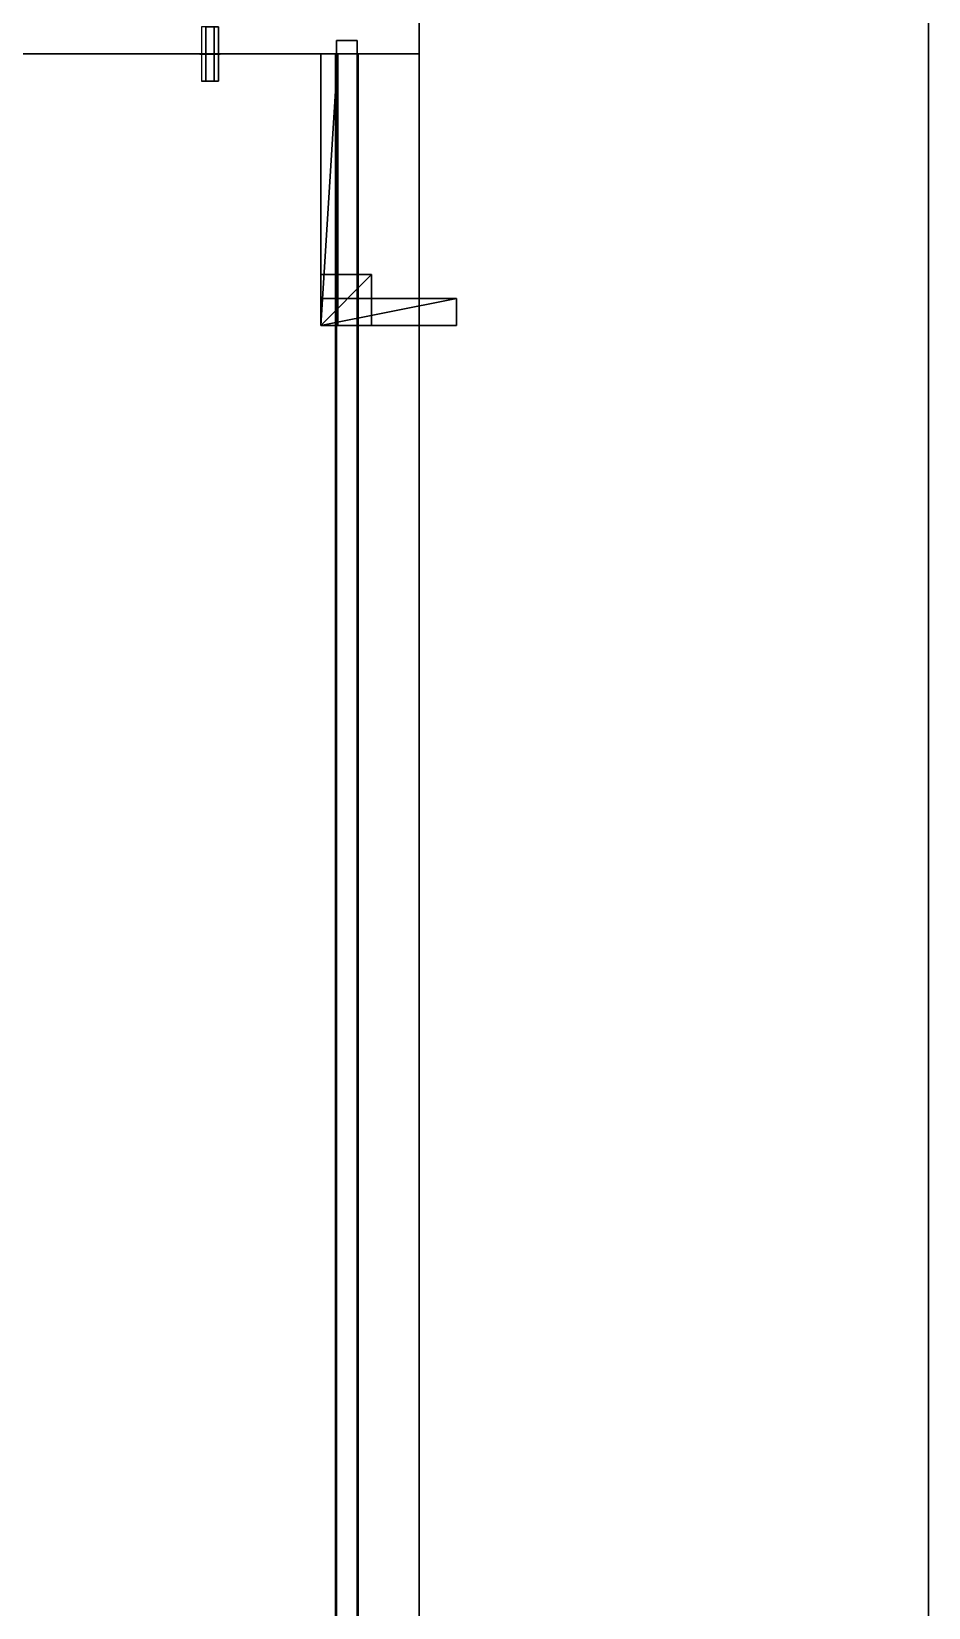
# Model space of a CAD drawing. Extents: x 0 to 4068, y -4475 to 0.
# Drawn here: x 3803.8 to 4068, y -3891.5 to -3427.4 of the extents above; entities that cross this region are included whole.
import ezdxf

# ---------------------------------------------------------------- set-up
doc = ezdxf.new("R2010")
doc.units = 0
for name, color, linetype in [('LAYER0', 7, 'CONTINUOUS'), ('LAYER197', 7, 'CONTINUOUS'), ('LAYER199', 7, 'CONTINUOUS'), ('LAYER211', 2, 'CONTINUOUS'), ('LAYER212', 7, 'CONTINUOUS'), ('LAYER213', 253, 'CONTINUOUS'), ('LAYER214', 253, 'CONTINUOUS'), ('LAYER215', 253, 'CONTINUOUS'), ('LAYER216', 253, 'CONTINUOUS'), ('LAYER217', 253, 'CONTINUOUS'), ('LAYER218', 253, 'CONTINUOUS'), ('LAYER235', 7, 'CONTINUOUS'), ('LAYER237', 7, 'CONTINUOUS'), ('LAYER241', 7, 'CONTINUOUS'), ('LAYER245', 254, 'CONTINUOUS'), ('LAYER361', 7, 'CONTINUOUS'), ('LAYER40', 7, 'CONTINUOUS'), ('LAYER410', 45, 'CONTINUOUS'), ('LAYER411', 45, 'CONTINUOUS'), ('LAYER42', 7, 'CONTINUOUS'), ('LAYER44', 7, 'CONTINUOUS'), ('LAYER46', 7, 'CONTINUOUS'), ('LAYER48', 7, 'CONTINUOUS'), ('LAYER60', 2, 'CONTINUOUS'), ('LAYER61', 7, 'CONTINUOUS'), ('LAYER62', 253, 'CONTINUOUS'), ('LAYER63', 253, 'CONTINUOUS'), ('LAYER64', 253, 'CONTINUOUS'), ('LAYER65', 253, 'CONTINUOUS'), ('LAYER66', 253, 'CONTINUOUS'), ('LAYER67', 253, 'CONTINUOUS'), ('LAYER824', 45, 'CONTINUOUS'), ('LAYER825', 45, 'CONTINUOUS'), ('LAYER84', 7, 'CONTINUOUS'), ('LAYER88', 254, 'CONTINUOUS')]:
    doc.layers.add(name, color=color, linetype=linetype)

msp = doc.modelspace()

# ---------------------------------------------------------------- linework, layer by layer
at = {"layer": 'LAYER0', "invisible_edges": 1}
for points in [[(4068, 0), (0, -4475), (0, 0), (4068, 0)], [(4068, -4475, 5), (0, 0, 5), (0, -4475, 5), (4068, -4475, 5)], [(0, 0, 5), (4068, -4475, 5), (4068, 0, 5), (0, 0, 5)], [(0, -4475), (4068, 0), (4068, -4475), (0, -4475)], [(4068, 0), (4068, -4475, 5), (4068, -4475), (4068, 0)], [(4068, -4475, 5), (4068, 0), (4068, 0, 5), (4068, -4475, 5)]]:
    msp.add_3dface(points, dxfattribs=at)
at = {"layer": 'LAYER197', "invisible_edges": 1}
for points in [[(3518, -3434, 174), (3918, -4325, 174), (3918, -3434, 174), (3518, -3434, 174)], [(3918, -4325, 174), (3518, -3434, 174), (3518, -4325, 174), (3918, -4325, 174)], [(3918, -3434, 156), (3518, -3434, 174), (3918, -3434, 174), (3918, -3434, 156)], [(3518, -3434, 174), (3918, -3434, 156), (3518, -3434, 156), (3518, -3434, 174)], [(3518, -4325, 156), (3918, -3434, 156), (3918, -4325, 156), (3518, -4325, 156)], [(3918, -3434, 156), (3518, -4325, 156), (3518, -3434, 156), (3918, -3434, 156)], [(3918, -3434, 156), (3918, -4325, 174), (3918, -4325, 156), (3918, -3434, 156)], [(3918, -4325, 174), (3918, -3434, 156), (3918, -3434, 174), (3918, -4325, 174)]]:
    msp.add_3dface(points, dxfattribs=at)
at = {"layer": 'LAYER199', "invisible_edges": 1}
for points in [[(3918, -3416, 155), (3518, -3434, 155), (3518, -3416, 155), (3918, -3416, 155)], [(3518, -3434, 155), (3918, -3416, 155), (3918, -3434, 155), (3518, -3434, 155)], [(3918, -3434, 880), (3518, -3416, 880), (3518, -3434, 880), (3918, -3434, 880)], [(3518, -3416, 880), (3918, -3434, 880), (3918, -3416, 880), (3518, -3416, 880)], [(3918, -3416, 155), (3918, -3434, 880), (3918, -3434, 155), (3918, -3416, 155)], [(3918, -3434, 880), (3918, -3416, 155), (3918, -3416, 880), (3918, -3434, 880)], [(3918, -3434, 880), (3518, -3434, 155), (3918, -3434, 155), (3918, -3434, 880)], [(3518, -3434, 155), (3918, -3434, 880), (3518, -3434, 880), (3518, -3434, 155)]]:
    msp.add_3dface(points, dxfattribs=at)
at = {"layer": 'LAYER211'}
for points in [[(3889, -3434, 839), (3894, -3434, 839), (3889, -3434, 816), (3889, -3434, 839)], [(3889, -3434, 816), (3894, -3434, 839), (3894, -3434, 816), (3889, -3434, 816)], [(3889, -3434, 816), (3894, -3434, 816), (3889, -3514, 816), (3889, -3434, 816)], [(3889, -3514, 816), (3894, -3434, 816), (3894, -3514, 816), (3889, -3514, 816)], [(3889, -3434, 816), (3889, -3514, 816), (3889, -3434, 839), (3889, -3434, 816)], [(3889, -3434, 839), (3889, -3514, 816), (3889, -3514, 839), (3889, -3434, 839)], [(3889, -3434, 839), (3889, -3514, 839), (3894, -3434, 839), (3889, -3434, 839)], [(3894, -3434, 839), (3889, -3514, 839), (3894, -3514, 839), (3894, -3434, 839)], [(3894, -3434, 839), (3894, -3514, 839), (3894, -3434, 816), (3894, -3434, 839)], [(3894, -3434, 816), (3894, -3514, 839), (3894, -3514, 816), (3894, -3434, 816)], [(3889, -3514, 816), (3894, -3514, 816), (3889, -3514, 839), (3889, -3514, 816)], [(3889, -3514, 839), (3894, -3514, 816), (3894, -3514, 839), (3889, -3514, 839)]]:
    msp.add_3dface(points, dxfattribs=at)
at = {"layer": 'LAYER212', "invisible_edges": 1}
for points in [[(3889, -3514, 839), (3889, -3434, 816), (3889, -3514, 816), (3889, -3514, 839)], [(3889, -3434, 816), (3889, -3514, 839), (3889, -3434, 839), (3889, -3434, 816)], [(3894, -3514, 816), (3889, -3434, 816), (3894, -3434, 816), (3894, -3514, 816)], [(3889, -3434, 816), (3894, -3514, 816), (3889, -3514, 816), (3889, -3434, 816)], [(3894, -3434, 839), (3889, -3434, 816), (3889, -3434, 839), (3894, -3434, 839)], [(3889, -3434, 816), (3894, -3434, 839), (3894, -3434, 816), (3889, -3434, 816)], [(3889, -3514, 839), (3894, -3434, 839), (3889, -3434, 839), (3889, -3514, 839)], [(3894, -3434, 839), (3889, -3514, 839), (3894, -3514, 839), (3894, -3434, 839)], [(3894, -3434, 839), (3894, -3514, 816), (3894, -3434, 816), (3894, -3434, 839)], [(3894, -3514, 816), (3894, -3434, 839), (3894, -3514, 839), (3894, -3514, 816)], [(3894, -3514, 816), (3889, -3514, 839), (3889, -3514, 816), (3894, -3514, 816)], [(3889, -3514, 839), (3894, -3514, 816), (3894, -3514, 839), (3889, -3514, 839)]]:
    msp.add_3dface(points, dxfattribs=at)
at = {"layer": 'LAYER213'}
for points in [[(3889, -3499, 831), (3904, -3499, 831), (3889, -3499, 816), (3889, -3499, 831)], [(3889, -3499, 816), (3904, -3499, 831), (3904, -3499, 816), (3889, -3499, 816)], [(3889, -3499, 816), (3904, -3499, 816), (3889, -3514, 816), (3889, -3499, 816)], [(3889, -3514, 816), (3904, -3499, 816), (3904, -3514, 816), (3889, -3514, 816)], [(3889, -3499, 816), (3889, -3514, 816), (3889, -3499, 831), (3889, -3499, 816)], [(3889, -3499, 831), (3889, -3514, 816), (3889, -3514, 831), (3889, -3499, 831)], [(3889, -3499, 831), (3889, -3514, 831), (3904, -3499, 831), (3889, -3499, 831)], [(3904, -3499, 831), (3889, -3514, 831), (3904, -3514, 831), (3904, -3499, 831)], [(3904, -3499, 831), (3904, -3514, 831), (3904, -3499, 816), (3904, -3499, 831)], [(3904, -3499, 816), (3904, -3514, 831), (3904, -3514, 816), (3904, -3499, 816)], [(3889, -3514, 816), (3904, -3514, 816), (3889, -3514, 831), (3889, -3514, 816)], [(3889, -3514, 831), (3904, -3514, 816), (3904, -3514, 831), (3889, -3514, 831)]]:
    msp.add_3dface(points, dxfattribs=at)
at = {"layer": 'LAYER214'}
for points in [[(3889, -3499, 831), (3904, -3499, 831), (3889, -3499, 816), (3889, -3499, 831)], [(3889, -3499, 816), (3904, -3499, 831), (3904, -3499, 816), (3889, -3499, 816)], [(3889, -3499, 816), (3904, -3499, 816), (3889, -3514, 816), (3889, -3499, 816)], [(3889, -3514, 816), (3904, -3499, 816), (3904, -3514, 816), (3889, -3514, 816)], [(3889, -3499, 816), (3889, -3514, 816), (3889, -3499, 831), (3889, -3499, 816)], [(3889, -3499, 831), (3889, -3514, 816), (3889, -3514, 831), (3889, -3499, 831)], [(3889, -3499, 831), (3889, -3514, 831), (3904, -3499, 831), (3889, -3499, 831)], [(3904, -3499, 831), (3889, -3514, 831), (3904, -3514, 831), (3904, -3499, 831)], [(3904, -3499, 831), (3904, -3514, 831), (3904, -3499, 816), (3904, -3499, 831)], [(3904, -3499, 816), (3904, -3514, 831), (3904, -3514, 816), (3904, -3499, 816)], [(3889, -3514, 816), (3904, -3514, 816), (3889, -3514, 831), (3889, -3514, 816)], [(3889, -3514, 831), (3904, -3514, 816), (3904, -3514, 831), (3889, -3514, 831)]]:
    msp.add_3dface(points, dxfattribs=at)
at = {"layer": 'LAYER215'}
for points in [[(3889, -3499, 831), (3904, -3499, 831), (3889, -3499, 816), (3889, -3499, 831)], [(3889, -3499, 816), (3904, -3499, 831), (3904, -3499, 816), (3889, -3499, 816)], [(3889, -3499, 816), (3904, -3499, 816), (3889, -3514, 816), (3889, -3499, 816)], [(3889, -3514, 816), (3904, -3499, 816), (3904, -3514, 816), (3889, -3514, 816)], [(3889, -3499, 816), (3889, -3514, 816), (3889, -3499, 831), (3889, -3499, 816)], [(3889, -3499, 831), (3889, -3514, 816), (3889, -3514, 831), (3889, -3499, 831)], [(3889, -3499, 831), (3889, -3514, 831), (3904, -3499, 831), (3889, -3499, 831)], [(3904, -3499, 831), (3889, -3514, 831), (3904, -3514, 831), (3904, -3499, 831)], [(3904, -3499, 831), (3904, -3514, 831), (3904, -3499, 816), (3904, -3499, 831)], [(3904, -3499, 816), (3904, -3514, 831), (3904, -3514, 816), (3904, -3499, 816)], [(3889, -3514, 816), (3904, -3514, 816), (3889, -3514, 831), (3889, -3514, 816)], [(3889, -3514, 831), (3904, -3514, 816), (3904, -3514, 831), (3889, -3514, 831)]]:
    msp.add_3dface(points, dxfattribs=at)
at = {"layer": 'LAYER216'}
for points in [[(3889, -3499, 831), (3904, -3499, 831), (3889, -3499, 816), (3889, -3499, 831)], [(3889, -3499, 816), (3904, -3499, 831), (3904, -3499, 816), (3889, -3499, 816)], [(3889, -3499, 816), (3904, -3499, 816), (3889, -3514, 816), (3889, -3499, 816)], [(3889, -3514, 816), (3904, -3499, 816), (3904, -3514, 816), (3889, -3514, 816)], [(3889, -3499, 816), (3889, -3514, 816), (3889, -3499, 831), (3889, -3499, 816)], [(3889, -3499, 831), (3889, -3514, 816), (3889, -3514, 831), (3889, -3499, 831)], [(3889, -3499, 831), (3889, -3514, 831), (3904, -3499, 831), (3889, -3499, 831)], [(3904, -3499, 831), (3889, -3514, 831), (3904, -3514, 831), (3904, -3499, 831)], [(3904, -3499, 831), (3904, -3514, 831), (3904, -3499, 816), (3904, -3499, 831)], [(3904, -3499, 816), (3904, -3514, 831), (3904, -3514, 816), (3904, -3499, 816)], [(3889, -3514, 816), (3904, -3514, 816), (3889, -3514, 831), (3889, -3514, 816)], [(3889, -3514, 831), (3904, -3514, 816), (3904, -3514, 831), (3889, -3514, 831)]]:
    msp.add_3dface(points, dxfattribs=at)
at = {"layer": 'LAYER217'}
for points in [[(3889, -3506, 824), (3929, -3506, 824), (3889, -3506, 816), (3889, -3506, 824)], [(3889, -3506, 816), (3929, -3506, 824), (3929, -3506, 816), (3889, -3506, 816)], [(3889, -3506, 816), (3929, -3506, 816), (3889, -3514, 816), (3889, -3506, 816)], [(3889, -3514, 816), (3929, -3506, 816), (3929, -3514, 816), (3889, -3514, 816)], [(3889, -3506, 816), (3889, -3514, 816), (3889, -3506, 824), (3889, -3506, 816)], [(3889, -3506, 824), (3889, -3514, 816), (3889, -3514, 824), (3889, -3506, 824)], [(3889, -3506, 824), (3889, -3514, 824), (3929, -3506, 824), (3889, -3506, 824)], [(3929, -3506, 824), (3889, -3514, 824), (3929, -3514, 824), (3929, -3506, 824)], [(3929, -3506, 824), (3929, -3514, 824), (3929, -3506, 816), (3929, -3506, 824)], [(3929, -3506, 816), (3929, -3514, 824), (3929, -3514, 816), (3929, -3506, 816)], [(3889, -3514, 816), (3929, -3514, 816), (3889, -3514, 824), (3889, -3514, 816)], [(3889, -3514, 824), (3929, -3514, 816), (3929, -3514, 824), (3889, -3514, 824)]]:
    msp.add_3dface(points, dxfattribs=at)
at = {"layer": 'LAYER218'}
for points in [[(3889, -3434, 832), (3894, -3434, 832), (3889, -3434, 816), (3889, -3434, 832)], [(3889, -3434, 816), (3894, -3434, 832), (3894, -3434, 816), (3889, -3434, 816)], [(3889, -3434, 816), (3894, -3434, 816), (3889, -3514, 816), (3889, -3434, 816)], [(3889, -3514, 816), (3894, -3434, 816), (3894, -3514, 816), (3889, -3514, 816)], [(3889, -3434, 816), (3889, -3514, 816), (3889, -3434, 832), (3889, -3434, 816)], [(3889, -3434, 832), (3889, -3514, 816), (3889, -3514, 832), (3889, -3434, 832)], [(3889, -3434, 832), (3889, -3514, 832), (3894, -3434, 832), (3889, -3434, 832)], [(3894, -3434, 832), (3889, -3514, 832), (3894, -3514, 832), (3894, -3434, 832)], [(3894, -3434, 832), (3894, -3514, 832), (3894, -3434, 816), (3894, -3434, 832)], [(3894, -3434, 816), (3894, -3514, 832), (3894, -3514, 816), (3894, -3434, 816)], [(3889, -3514, 816), (3894, -3514, 816), (3889, -3514, 832), (3889, -3514, 816)], [(3889, -3514, 832), (3894, -3514, 816), (3894, -3514, 832), (3889, -3514, 832)]]:
    msp.add_3dface(points, dxfattribs=at)
at = {"layer": 'LAYER235', "invisible_edges": 1}
for points in [[(3893.7, -3430, 879.5), (3899.7, -4191, 879.5), (3899.7, -3430, 879.5), (3893.7, -3430, 879.5)], [(3899.7, -4191, 879.5), (3893.7, -3430, 879.5), (3893.7, -4191, 879.5), (3899.7, -4191, 879.5)], [(3899.7, -3430, 170), (3893.7, -3430, 879.5), (3899.7, -3430, 879.5), (3899.7, -3430, 170)], [(3893.7, -3430, 879.5), (3899.7, -3430, 170), (3893.7, -3430, 170), (3893.7, -3430, 879.5)], [(3893.7, -4191, 170), (3899.7, -3430, 170), (3899.7, -4191, 170), (3893.7, -4191, 170)], [(3899.7, -3430, 170), (3893.7, -4191, 170), (3893.7, -3430, 170), (3899.7, -3430, 170)], [(3893.7, -3430, 879.5), (3893.7, -4191, 170), (3893.7, -4191, 879.5), (3893.7, -3430, 879.5)], [(3893.7, -4191, 170), (3893.7, -3430, 879.5), (3893.7, -3430, 170), (3893.7, -4191, 170)], [(3899.7, -3430, 170), (3899.7, -4191, 879.5), (3899.7, -4191, 170), (3899.7, -3430, 170)], [(3899.7, -4191, 879.5), (3899.7, -3430, 170), (3899.7, -3430, 879.5), (3899.7, -4191, 879.5)]]:
    msp.add_3dface(points, dxfattribs=at)
at = {"layer": 'LAYER237', "invisible_edges": 1}
for points in [[(3900, -3434, 879.5), (3918, -4187, 879.5), (3918, -3434, 879.5), (3900, -3434, 879.5)], [(3918, -4187, 879.5), (3900, -3434, 879.5), (3900, -4187, 879.5), (3918, -4187, 879.5)], [(3918, -3434, 759.5), (3900, -3434, 879.5), (3918, -3434, 879.5), (3918, -3434, 759.5)], [(3900, -3434, 879.5), (3918, -3434, 759.5), (3900, -3434, 759.5), (3900, -3434, 879.5)], [(3900, -4187, 759.5), (3918, -3434, 759.5), (3918, -4187, 759.5), (3900, -4187, 759.5)], [(3918, -3434, 759.5), (3900, -4187, 759.5), (3900, -3434, 759.5), (3918, -3434, 759.5)], [(3900, -3434, 879.5), (3900, -4187, 759.5), (3900, -4187, 879.5), (3900, -3434, 879.5)], [(3900, -4187, 759.5), (3900, -3434, 879.5), (3900, -3434, 759.5), (3900, -4187, 759.5)], [(3918, -3434, 759.5), (3918, -4187, 879.5), (3918, -4187, 759.5), (3918, -3434, 759.5)], [(3918, -4187, 879.5), (3918, -3434, 759.5), (3918, -3434, 879.5), (3918, -4187, 879.5)]]:
    msp.add_3dface(points, dxfattribs=at)
at = {"layer": 'LAYER241'}
for points, invisible_edges in [([(3893.4, -3434, 508.5), (3798, -4187, 508.5), (3538, -3434, 508.5), (3893.4, -3434, 508.5)], 3), ([(3538, -3434, 526.5), (3893.4, -3434, 508.5), (3538, -3434, 508.5), (3538, -3434, 526.5)], 1), ([(3893.4, -3434, 508.5), (3538, -3434, 526.5), (3893.4, -3434, 526.5), (3893.4, -3434, 508.5)], 1), ([(3538, -3434, 526.5), (3893.4, -4187, 526.5), (3893.4, -3434, 526.5), (3538, -3434, 526.5)], 1), ([(3893.4, -4187, 526.5), (3538, -3434, 526.5), (3798, -4187, 526.5), (3893.4, -4187, 526.5)], 3), ([(3798, -4187, 508.5), (3893.4, -3434, 508.5), (3893.4, -4187, 508.5), (3798, -4187, 508.5)], 1), ([(3893.4, -4187, 526.5), (3893.4, -3434, 508.5), (3893.4, -3434, 526.5), (3893.4, -4187, 526.5)], 1), ([(3893.4, -3434, 508.5), (3893.4, -4187, 526.5), (3893.4, -4187, 508.5), (3893.4, -3434, 508.5)], 1)]:
    msp.add_3dface(points, dxfattribs=dict(at, invisible_edges=invisible_edges))
at = {"layer": 'LAYER245'}
for points in [[(3859.4, -3433.95, 506), (3853.4, -3433.95, 506), (3854.9, -3433.95, 508.598), (3857.9, -3433.95, 508.598)], [(3859.4, -3433.95, 506), (3853.4, -3433.95, 506), (3854.9, -3433.95, 503.402), (3857.9, -3433.95, 503.402)], [(3859.4, -3434.05, 506), (3853.4, -3434.05, 506), (3854.9, -3434.05, 508.598), (3857.9, -3434.05, 508.598)], [(3859.4, -3434.05, 506), (3853.4, -3434.05, 506), (3854.9, -3434.05, 503.402), (3857.9, -3434.05, 503.402)], [(3853.9, -3442, 506), (3858.9, -3442, 506), (3857.65, -3442, 508.165), (3855.15, -3442, 508.165)], [(3853.9, -3442, 506), (3855.15, -3442, 503.835), (3857.65, -3442, 503.835), (3858.9, -3442, 506)]]:
    msp.add_3dface(points, dxfattribs=at)
at = {"layer": 'LAYER361', "invisible_edges": 1}
for points in [[(4068, -2754, 5), (3918, -4325, 5), (3918, -2886, 5), (4068, -2754, 5)], [(3918, -4325, 5), (4068, -2754, 5), (4068, -4475, 5), (3918, -4325, 5)], [(3918, -2886, 2415), (4068, -4475, 2415), (4068, -2754, 2415), (3918, -2886, 2415)], [(4068, -2754, 5), (4068, -4475, 2415), (4068, -4475, 5), (4068, -2754, 5)], [(4068, -4475, 2415), (4068, -2754, 5), (4068, -2754, 2415), (4068, -4475, 2415)], [(3918, -2886, 2415), (3918, -4325, 5), (3918, -4325, 2415), (3918, -2886, 2415)], [(3918, -4325, 5), (3918, -2886, 2415), (3918, -2886, 5), (3918, -4325, 5)], [(4068, -4475, 2415), (3918, -2886, 2415), (3918, -4325, 2415), (4068, -4475, 2415)]]:
    msp.add_3dface(points, dxfattribs=at)
at = {"layer": 'LAYER40', "invisible_edges": 1}
for points in [[(3900, -3434, 2346), (3918, -4187, 2346), (3918, -3434, 2346), (3900, -3434, 2346)], [(3918, -4187, 2346), (3900, -3434, 2346), (3900, -4187, 2346), (3918, -4187, 2346)], [(3918, -3434, 2226), (3900, -3434, 2346), (3918, -3434, 2346), (3918, -3434, 2226)], [(3900, -3434, 2346), (3918, -3434, 2226), (3900, -3434, 2226), (3900, -3434, 2346)], [(3900, -4187, 2226), (3918, -3434, 2226), (3918, -4187, 2226), (3900, -4187, 2226)], [(3918, -3434, 2226), (3900, -4187, 2226), (3900, -3434, 2226), (3918, -3434, 2226)], [(3900, -3434, 2346), (3900, -4187, 2226), (3900, -4187, 2346), (3900, -3434, 2346)], [(3900, -4187, 2226), (3900, -3434, 2346), (3900, -3434, 2226), (3900, -4187, 2226)], [(3918, -3434, 2226), (3918, -4187, 2346), (3918, -4187, 2226), (3918, -3434, 2226)], [(3918, -4187, 2346), (3918, -3434, 2226), (3918, -3434, 2346), (3918, -4187, 2346)]]:
    msp.add_3dface(points, dxfattribs=at)
at = {"layer": 'LAYER410', "invisible_edges": 1}
for points in [[(3900, -3434, 1687), (3918, -3434, 898), (3900, -3434, 898), (3900, -3434, 1687)], [(3918, -3434, 898), (3900, -3434, 1687), (3918, -3434, 1687), (3918, -3434, 898)], [(3900, -4325, 898), (3918, -3434, 898), (3918, -4325, 898), (3900, -4325, 898)], [(3918, -3434, 898), (3900, -4325, 898), (3900, -3434, 898), (3918, -3434, 898)], [(3900, -3434, 1687), (3918, -4325, 1687), (3918, -3434, 1687), (3900, -3434, 1687)], [(3918, -4325, 1687), (3900, -3434, 1687), (3900, -4325, 1687), (3918, -4325, 1687)], [(3900, -4325, 898), (3900, -3434, 1687), (3900, -3434, 898), (3900, -4325, 898)], [(3900, -3434, 1687), (3900, -4325, 898), (3900, -4325, 1687), (3900, -3434, 1687)], [(3918, -4325, 1687), (3918, -3434, 898), (3918, -3434, 1687), (3918, -4325, 1687)], [(3918, -3434, 898), (3918, -4325, 1687), (3918, -4325, 898), (3918, -3434, 898)]]:
    msp.add_3dface(points, dxfattribs=at)
at = {"layer": 'LAYER411', "invisible_edges": 1}
for points in [[(3495, -4325, 1705), (3918, -3416, 1705), (3495, -3416, 1705), (3495, -4325, 1705)], [(3918, -3416, 1705), (3495, -4325, 1705), (3918, -4325, 1705), (3918, -3416, 1705)], [(3918, -4325, 1687), (3495, -3416, 1687), (3918, -3416, 1687), (3918, -4325, 1687)], [(3495, -3416, 1687), (3918, -4325, 1687), (3495, -4325, 1687), (3495, -3416, 1687)], [(3918, -4325, 1687), (3918, -3416, 1705), (3918, -4325, 1705), (3918, -4325, 1687)], [(3918, -3416, 1705), (3918, -4325, 1687), (3918, -3416, 1687), (3918, -3416, 1705)]]:
    msp.add_3dface(points, dxfattribs=at)
at = {"layer": 'LAYER42', "invisible_edges": 1}
for points in [[(3518, -3434, 2364), (3918, -4325, 2364), (3918, -3434, 2364), (3518, -3434, 2364)], [(3918, -4325, 2364), (3518, -3434, 2364), (3518, -4325, 2364), (3918, -4325, 2364)], [(3918, -3434, 2346), (3518, -3434, 2364), (3918, -3434, 2364), (3918, -3434, 2346)], [(3518, -3434, 2364), (3918, -3434, 2346), (3518, -3434, 2346), (3518, -3434, 2364)], [(3518, -4325, 2346), (3918, -3434, 2346), (3918, -4325, 2346), (3518, -4325, 2346)], [(3918, -3434, 2346), (3518, -4325, 2346), (3518, -3434, 2346), (3918, -3434, 2346)], [(3918, -3434, 2346), (3918, -4325, 2364), (3918, -4325, 2346), (3918, -3434, 2346)], [(3918, -4325, 2364), (3918, -3434, 2346), (3918, -3434, 2364), (3918, -4325, 2364)]]:
    msp.add_3dface(points, dxfattribs=at)
at = {"layer": 'LAYER44', "invisible_edges": 1}
for points in [[(3518, -3434, 1724), (3918, -4325, 1724), (3918, -3434, 1724), (3518, -3434, 1724)], [(3918, -4325, 1724), (3518, -3434, 1724), (3518, -4325, 1724), (3918, -4325, 1724)], [(3918, -3434, 1706), (3518, -3434, 1724), (3918, -3434, 1724), (3918, -3434, 1706)], [(3518, -3434, 1724), (3918, -3434, 1706), (3518, -3434, 1706), (3518, -3434, 1724)], [(3518, -4325, 1706), (3918, -3434, 1706), (3918, -4325, 1706), (3518, -4325, 1706)], [(3918, -3434, 1706), (3518, -4325, 1706), (3518, -3434, 1706), (3918, -3434, 1706)], [(3918, -3434, 1706), (3918, -4325, 1724), (3918, -4325, 1706), (3918, -3434, 1706)], [(3918, -4325, 1724), (3918, -3434, 1706), (3918, -3434, 1724), (3918, -4325, 1724)]]:
    msp.add_3dface(points, dxfattribs=at)
at = {"layer": 'LAYER46', "invisible_edges": 1}
for points in [[(3918, -3416, 1705), (3518, -3434, 1705), (3518, -3416, 1705), (3918, -3416, 1705)], [(3518, -3434, 1705), (3918, -3416, 1705), (3918, -3434, 1705), (3518, -3434, 1705)], [(3918, -3434, 2365), (3518, -3416, 2365), (3518, -3434, 2365), (3918, -3434, 2365)], [(3518, -3416, 2365), (3918, -3434, 2365), (3918, -3416, 2365), (3518, -3416, 2365)], [(3918, -3416, 1705), (3918, -3434, 2365), (3918, -3434, 1705), (3918, -3416, 1705)], [(3918, -3434, 2365), (3918, -3416, 1705), (3918, -3416, 2365), (3918, -3434, 2365)], [(3918, -3434, 2365), (3518, -3434, 1705), (3918, -3434, 1705), (3918, -3434, 2365)], [(3518, -3434, 1705), (3918, -3434, 2365), (3518, -3434, 2365), (3518, -3434, 1705)]]:
    msp.add_3dface(points, dxfattribs=at)
at = {"layer": 'LAYER48', "invisible_edges": 1}
for points in [[(3893.7, -3430, 2350), (3899.7, -4191, 2350), (3899.7, -3430, 2350), (3893.7, -3430, 2350)], [(3899.7, -4191, 2350), (3893.7, -3430, 2350), (3893.7, -4191, 2350), (3899.7, -4191, 2350)], [(3899.7, -3430, 1720), (3893.7, -3430, 2350), (3899.7, -3430, 2350), (3899.7, -3430, 1720)], [(3893.7, -3430, 2350), (3899.7, -3430, 1720), (3893.7, -3430, 1720), (3893.7, -3430, 2350)], [(3893.7, -4191, 1720), (3899.7, -3430, 1720), (3899.7, -4191, 1720), (3893.7, -4191, 1720)], [(3899.7, -3430, 1720), (3893.7, -4191, 1720), (3893.7, -3430, 1720), (3899.7, -3430, 1720)], [(3893.7, -3430, 2350), (3893.7, -4191, 1720), (3893.7, -4191, 2350), (3893.7, -3430, 2350)], [(3893.7, -4191, 1720), (3893.7, -3430, 2350), (3893.7, -3430, 1720), (3893.7, -4191, 1720)], [(3899.7, -3430, 1720), (3899.7, -4191, 2350), (3899.7, -4191, 1720), (3899.7, -3430, 1720)], [(3899.7, -4191, 2350), (3899.7, -3430, 1720), (3899.7, -3430, 2350), (3899.7, -4191, 2350)]]:
    msp.add_3dface(points, dxfattribs=at)
at = {"layer": 'LAYER60'}
for points in [[(3889, -3434, 2323), (3894, -3434, 2323), (3889, -3434, 2300), (3889, -3434, 2323)], [(3889, -3434, 2300), (3894, -3434, 2323), (3894, -3434, 2300), (3889, -3434, 2300)], [(3889, -3434, 2300), (3894, -3434, 2300), (3889, -3514, 2300), (3889, -3434, 2300)], [(3889, -3514, 2300), (3894, -3434, 2300), (3894, -3514, 2300), (3889, -3514, 2300)], [(3889, -3434, 2300), (3889, -3514, 2300), (3889, -3434, 2323), (3889, -3434, 2300)], [(3889, -3434, 2323), (3889, -3514, 2300), (3889, -3514, 2323), (3889, -3434, 2323)], [(3889, -3434, 2323), (3889, -3514, 2323), (3894, -3434, 2323), (3889, -3434, 2323)], [(3894, -3434, 2323), (3889, -3514, 2323), (3894, -3514, 2323), (3894, -3434, 2323)], [(3894, -3434, 2323), (3894, -3514, 2323), (3894, -3434, 2300), (3894, -3434, 2323)], [(3894, -3434, 2300), (3894, -3514, 2323), (3894, -3514, 2300), (3894, -3434, 2300)], [(3889, -3514, 2300), (3894, -3514, 2300), (3889, -3514, 2323), (3889, -3514, 2300)], [(3889, -3514, 2323), (3894, -3514, 2300), (3894, -3514, 2323), (3889, -3514, 2323)]]:
    msp.add_3dface(points, dxfattribs=at)
at = {"layer": 'LAYER61', "invisible_edges": 1}
for points in [[(3889, -3514, 2323), (3889, -3434, 2300), (3889, -3514, 2300), (3889, -3514, 2323)], [(3889, -3434, 2300), (3889, -3514, 2323), (3889, -3434, 2323), (3889, -3434, 2300)], [(3894, -3514, 2300), (3889, -3434, 2300), (3894, -3434, 2300), (3894, -3514, 2300)], [(3889, -3434, 2300), (3894, -3514, 2300), (3889, -3514, 2300), (3889, -3434, 2300)], [(3894, -3434, 2323), (3889, -3434, 2300), (3889, -3434, 2323), (3894, -3434, 2323)], [(3889, -3434, 2300), (3894, -3434, 2323), (3894, -3434, 2300), (3889, -3434, 2300)], [(3889, -3514, 2323), (3894, -3434, 2323), (3889, -3434, 2323), (3889, -3514, 2323)], [(3894, -3434, 2323), (3889, -3514, 2323), (3894, -3514, 2323), (3894, -3434, 2323)], [(3894, -3434, 2323), (3894, -3514, 2300), (3894, -3434, 2300), (3894, -3434, 2323)], [(3894, -3514, 2300), (3894, -3434, 2323), (3894, -3514, 2323), (3894, -3514, 2300)], [(3894, -3514, 2300), (3889, -3514, 2323), (3889, -3514, 2300), (3894, -3514, 2300)], [(3889, -3514, 2323), (3894, -3514, 2300), (3894, -3514, 2323), (3889, -3514, 2323)]]:
    msp.add_3dface(points, dxfattribs=at)
at = {"layer": 'LAYER62'}
for points in [[(3889, -3499, 2315), (3904, -3499, 2315), (3889, -3499, 2300), (3889, -3499, 2315)], [(3889, -3499, 2300), (3904, -3499, 2315), (3904, -3499, 2300), (3889, -3499, 2300)], [(3889, -3499, 2300), (3904, -3499, 2300), (3889, -3514, 2300), (3889, -3499, 2300)], [(3889, -3514, 2300), (3904, -3499, 2300), (3904, -3514, 2300), (3889, -3514, 2300)], [(3889, -3499, 2300), (3889, -3514, 2300), (3889, -3499, 2315), (3889, -3499, 2300)], [(3889, -3499, 2315), (3889, -3514, 2300), (3889, -3514, 2315), (3889, -3499, 2315)], [(3889, -3499, 2315), (3889, -3514, 2315), (3904, -3499, 2315), (3889, -3499, 2315)], [(3904, -3499, 2315), (3889, -3514, 2315), (3904, -3514, 2315), (3904, -3499, 2315)], [(3904, -3499, 2315), (3904, -3514, 2315), (3904, -3499, 2300), (3904, -3499, 2315)], [(3904, -3499, 2300), (3904, -3514, 2315), (3904, -3514, 2300), (3904, -3499, 2300)], [(3889, -3514, 2300), (3904, -3514, 2300), (3889, -3514, 2315), (3889, -3514, 2300)], [(3889, -3514, 2315), (3904, -3514, 2300), (3904, -3514, 2315), (3889, -3514, 2315)]]:
    msp.add_3dface(points, dxfattribs=at)
at = {"layer": 'LAYER63'}
for points in [[(3889, -3499, 2315), (3904, -3499, 2315), (3889, -3499, 2300), (3889, -3499, 2315)], [(3889, -3499, 2300), (3904, -3499, 2315), (3904, -3499, 2300), (3889, -3499, 2300)], [(3889, -3499, 2300), (3904, -3499, 2300), (3889, -3514, 2300), (3889, -3499, 2300)], [(3889, -3514, 2300), (3904, -3499, 2300), (3904, -3514, 2300), (3889, -3514, 2300)], [(3889, -3499, 2300), (3889, -3514, 2300), (3889, -3499, 2315), (3889, -3499, 2300)], [(3889, -3499, 2315), (3889, -3514, 2300), (3889, -3514, 2315), (3889, -3499, 2315)], [(3889, -3499, 2315), (3889, -3514, 2315), (3904, -3499, 2315), (3889, -3499, 2315)], [(3904, -3499, 2315), (3889, -3514, 2315), (3904, -3514, 2315), (3904, -3499, 2315)], [(3904, -3499, 2315), (3904, -3514, 2315), (3904, -3499, 2300), (3904, -3499, 2315)], [(3904, -3499, 2300), (3904, -3514, 2315), (3904, -3514, 2300), (3904, -3499, 2300)], [(3889, -3514, 2300), (3904, -3514, 2300), (3889, -3514, 2315), (3889, -3514, 2300)], [(3889, -3514, 2315), (3904, -3514, 2300), (3904, -3514, 2315), (3889, -3514, 2315)]]:
    msp.add_3dface(points, dxfattribs=at)
at = {"layer": 'LAYER64'}
for points in [[(3889, -3499, 2315), (3904, -3499, 2315), (3889, -3499, 2300), (3889, -3499, 2315)], [(3889, -3499, 2300), (3904, -3499, 2315), (3904, -3499, 2300), (3889, -3499, 2300)], [(3889, -3499, 2300), (3904, -3499, 2300), (3889, -3514, 2300), (3889, -3499, 2300)], [(3889, -3514, 2300), (3904, -3499, 2300), (3904, -3514, 2300), (3889, -3514, 2300)], [(3889, -3499, 2300), (3889, -3514, 2300), (3889, -3499, 2315), (3889, -3499, 2300)], [(3889, -3499, 2315), (3889, -3514, 2300), (3889, -3514, 2315), (3889, -3499, 2315)], [(3889, -3499, 2315), (3889, -3514, 2315), (3904, -3499, 2315), (3889, -3499, 2315)], [(3904, -3499, 2315), (3889, -3514, 2315), (3904, -3514, 2315), (3904, -3499, 2315)], [(3904, -3499, 2315), (3904, -3514, 2315), (3904, -3499, 2300), (3904, -3499, 2315)], [(3904, -3499, 2300), (3904, -3514, 2315), (3904, -3514, 2300), (3904, -3499, 2300)], [(3889, -3514, 2300), (3904, -3514, 2300), (3889, -3514, 2315), (3889, -3514, 2300)], [(3889, -3514, 2315), (3904, -3514, 2300), (3904, -3514, 2315), (3889, -3514, 2315)]]:
    msp.add_3dface(points, dxfattribs=at)
at = {"layer": 'LAYER65'}
for points in [[(3889, -3499, 2315), (3904, -3499, 2315), (3889, -3499, 2300), (3889, -3499, 2315)], [(3889, -3499, 2300), (3904, -3499, 2315), (3904, -3499, 2300), (3889, -3499, 2300)], [(3889, -3499, 2300), (3904, -3499, 2300), (3889, -3514, 2300), (3889, -3499, 2300)], [(3889, -3514, 2300), (3904, -3499, 2300), (3904, -3514, 2300), (3889, -3514, 2300)], [(3889, -3499, 2300), (3889, -3514, 2300), (3889, -3499, 2315), (3889, -3499, 2300)], [(3889, -3499, 2315), (3889, -3514, 2300), (3889, -3514, 2315), (3889, -3499, 2315)], [(3889, -3499, 2315), (3889, -3514, 2315), (3904, -3499, 2315), (3889, -3499, 2315)], [(3904, -3499, 2315), (3889, -3514, 2315), (3904, -3514, 2315), (3904, -3499, 2315)], [(3904, -3499, 2315), (3904, -3514, 2315), (3904, -3499, 2300), (3904, -3499, 2315)], [(3904, -3499, 2300), (3904, -3514, 2315), (3904, -3514, 2300), (3904, -3499, 2300)], [(3889, -3514, 2300), (3904, -3514, 2300), (3889, -3514, 2315), (3889, -3514, 2300)], [(3889, -3514, 2315), (3904, -3514, 2300), (3904, -3514, 2315), (3889, -3514, 2315)]]:
    msp.add_3dface(points, dxfattribs=at)
at = {"layer": 'LAYER66'}
for points in [[(3889, -3506, 2308), (3929, -3506, 2308), (3889, -3506, 2300), (3889, -3506, 2308)], [(3889, -3506, 2300), (3929, -3506, 2308), (3929, -3506, 2300), (3889, -3506, 2300)], [(3889, -3506, 2300), (3929, -3506, 2300), (3889, -3514, 2300), (3889, -3506, 2300)], [(3889, -3514, 2300), (3929, -3506, 2300), (3929, -3514, 2300), (3889, -3514, 2300)], [(3889, -3506, 2300), (3889, -3514, 2300), (3889, -3506, 2308), (3889, -3506, 2300)], [(3889, -3506, 2308), (3889, -3514, 2300), (3889, -3514, 2308), (3889, -3506, 2308)], [(3889, -3506, 2308), (3889, -3514, 2308), (3929, -3506, 2308), (3889, -3506, 2308)], [(3929, -3506, 2308), (3889, -3514, 2308), (3929, -3514, 2308), (3929, -3506, 2308)], [(3929, -3506, 2308), (3929, -3514, 2308), (3929, -3506, 2300), (3929, -3506, 2308)], [(3929, -3506, 2300), (3929, -3514, 2308), (3929, -3514, 2300), (3929, -3506, 2300)], [(3889, -3514, 2300), (3929, -3514, 2300), (3889, -3514, 2308), (3889, -3514, 2300)], [(3889, -3514, 2308), (3929, -3514, 2300), (3929, -3514, 2308), (3889, -3514, 2308)]]:
    msp.add_3dface(points, dxfattribs=at)
at = {"layer": 'LAYER67'}
for points in [[(3889, -3434, 2316), (3894, -3434, 2316), (3889, -3434, 2300), (3889, -3434, 2316)], [(3889, -3434, 2300), (3894, -3434, 2316), (3894, -3434, 2300), (3889, -3434, 2300)], [(3889, -3434, 2300), (3894, -3434, 2300), (3889, -3514, 2300), (3889, -3434, 2300)], [(3889, -3514, 2300), (3894, -3434, 2300), (3894, -3514, 2300), (3889, -3514, 2300)], [(3889, -3434, 2300), (3889, -3514, 2300), (3889, -3434, 2316), (3889, -3434, 2300)], [(3889, -3434, 2316), (3889, -3514, 2300), (3889, -3514, 2316), (3889, -3434, 2316)], [(3889, -3434, 2316), (3889, -3514, 2316), (3894, -3434, 2316), (3889, -3434, 2316)], [(3894, -3434, 2316), (3889, -3514, 2316), (3894, -3514, 2316), (3894, -3434, 2316)], [(3894, -3434, 2316), (3894, -3514, 2316), (3894, -3434, 2300), (3894, -3434, 2316)], [(3894, -3434, 2300), (3894, -3514, 2316), (3894, -3514, 2300), (3894, -3434, 2300)], [(3889, -3514, 2300), (3894, -3514, 2300), (3889, -3514, 2316), (3889, -3514, 2300)], [(3889, -3514, 2316), (3894, -3514, 2300), (3894, -3514, 2316), (3889, -3514, 2316)]]:
    msp.add_3dface(points, dxfattribs=at)
at = {"layer": 'LAYER824', "invisible_edges": 1}
for points in [[(3495, -3416, 880), (3918, -4325, 880), (3495, -4325, 880), (3495, -3416, 880)], [(3918, -4325, 880), (3495, -3416, 880), (3918, -3416, 880), (3918, -4325, 880)], [(3918, -3416, 898), (3495, -4325, 898), (3918, -4325, 898), (3918, -3416, 898)], [(3495, -4325, 898), (3918, -3416, 898), (3495, -3416, 898), (3495, -4325, 898)], [(3918, -3416, 898), (3918, -4325, 880), (3918, -3416, 880), (3918, -3416, 898)], [(3918, -4325, 880), (3918, -3416, 898), (3918, -4325, 898), (3918, -4325, 880)]]:
    msp.add_3dface(points, dxfattribs=at)
at = {"layer": 'LAYER825', "invisible_edges": 1}
for points in [[(3495, -3434, 898), (3918, -3416, 898), (3918, -3434, 898), (3495, -3434, 898)], [(3918, -3416, 898), (3495, -3434, 898), (3495, -3416, 898), (3918, -3416, 898)], [(3495, -3416, 1687), (3918, -3434, 1687), (3918, -3416, 1687), (3495, -3416, 1687)], [(3918, -3434, 1687), (3495, -3416, 1687), (3495, -3434, 1687), (3918, -3434, 1687)], [(3918, -3434, 1687), (3918, -3416, 898), (3918, -3416, 1687), (3918, -3434, 1687)], [(3918, -3416, 898), (3918, -3434, 1687), (3918, -3434, 898), (3918, -3416, 898)], [(3918, -3434, 1687), (3495, -3434, 898), (3918, -3434, 898), (3918, -3434, 1687)], [(3495, -3434, 898), (3918, -3434, 1687), (3495, -3434, 1687), (3495, -3434, 898)]]:
    msp.add_3dface(points, dxfattribs=at)
at = {"layer": 'LAYER84'}
for points, invisible_edges in [([(3893.4, -3434, 2026), (3798, -4187, 2026), (3538, -3434, 2026), (3893.4, -3434, 2026)], 3), ([(3538, -3434, 2044), (3893.4, -3434, 2026), (3538, -3434, 2026), (3538, -3434, 2044)], 1), ([(3893.4, -3434, 2026), (3538, -3434, 2044), (3893.4, -3434, 2044), (3893.4, -3434, 2026)], 1), ([(3538, -3434, 2044), (3893.4, -4187, 2044), (3893.4, -3434, 2044), (3538, -3434, 2044)], 1), ([(3893.4, -4187, 2044), (3538, -3434, 2044), (3798, -4187, 2044), (3893.4, -4187, 2044)], 3), ([(3798, -4187, 2026), (3893.4, -3434, 2026), (3893.4, -4187, 2026), (3798, -4187, 2026)], 1), ([(3893.4, -4187, 2044), (3893.4, -3434, 2026), (3893.4, -3434, 2044), (3893.4, -4187, 2044)], 1), ([(3893.4, -3434, 2026), (3893.4, -4187, 2044), (3893.4, -4187, 2026), (3893.4, -3434, 2026)], 1)]:
    msp.add_3dface(points, dxfattribs=dict(at, invisible_edges=invisible_edges))
at = {"layer": 'LAYER88'}
for points in [[(3859.4, -3433.95, 2023.5), (3853.4, -3433.95, 2023.5), (3854.9, -3433.95, 2026.098), (3857.9, -3433.95, 2026.098)], [(3859.4, -3433.95, 2023.5), (3853.4, -3433.95, 2023.5), (3854.9, -3433.95, 2020.902), (3857.9, -3433.95, 2020.902)], [(3859.4, -3434.05, 2023.5), (3853.4, -3434.05, 2023.5), (3854.9, -3434.05, 2026.098), (3857.9, -3434.05, 2026.098)], [(3859.4, -3434.05, 2023.5), (3853.4, -3434.05, 2023.5), (3854.9, -3434.05, 2020.902), (3857.9, -3434.05, 2020.902)], [(3853.9, -3442, 2023.5), (3858.9, -3442, 2023.5), (3857.65, -3442, 2025.665), (3855.15, -3442, 2025.665)], [(3853.9, -3442, 2023.5), (3855.15, -3442, 2021.335), (3857.65, -3442, 2021.335), (3858.9, -3442, 2023.5)]]:
    msp.add_3dface(points, dxfattribs=at)

# ---------------------------------------------------------------- meshes
at = {"layer": 'LAYER245'}
mesh = msp.add_polymesh((2, 6), dxfattribs=dict(at, n_close=True))
for k, corner in enumerate([(3853.9, -3442, 506), (3855.15, -3442, 508.165), (3857.65, -3442, 508.165), (3858.9, -3442, 506), (3857.65, -3442, 503.835), (3855.15, -3442, 503.835), (3853.9, -3426, 506), (3855.15, -3426, 508.165), (3857.65, -3426, 508.165), (3858.9, -3426, 506), (3857.65, -3426, 503.835), (3855.15, -3426, 503.835)]):
    mesh.set_mesh_vertex(divmod(k, 6), corner)
mesh = msp.add_polymesh((2, 6), dxfattribs=dict(at, n_close=True))
for k, corner in enumerate([(3853.4, -3434.05, 506), (3854.9, -3434.05, 508.598), (3857.9, -3434.05, 508.598), (3859.4, -3434.05, 506), (3857.9, -3434.05, 503.402), (3854.9, -3434.05, 503.402), (3853.4, -3433.95, 506), (3854.9, -3433.95, 508.598), (3857.9, -3433.95, 508.598), (3859.4, -3433.95, 506), (3857.9, -3433.95, 503.402), (3854.9, -3433.95, 503.402)]):
    mesh.set_mesh_vertex(divmod(k, 6), corner)
at = {"layer": 'LAYER88'}
mesh = msp.add_polymesh((2, 6), dxfattribs=dict(at, n_close=True))
for k, corner in enumerate([(3853.9, -3442, 2023.5), (3855.15, -3442, 2025.665), (3857.65, -3442, 2025.665), (3858.9, -3442, 2023.5), (3857.65, -3442, 2021.335), (3855.15, -3442, 2021.335), (3853.9, -3426, 2023.5), (3855.15, -3426, 2025.665), (3857.65, -3426, 2025.665), (3858.9, -3426, 2023.5), (3857.65, -3426, 2021.335), (3855.15, -3426, 2021.335)]):
    mesh.set_mesh_vertex(divmod(k, 6), corner)
mesh = msp.add_polymesh((2, 6), dxfattribs=dict(at, n_close=True))
for k, corner in enumerate([(3853.4, -3434.05, 2023.5), (3854.9, -3434.05, 2026.098), (3857.9, -3434.05, 2026.098), (3859.4, -3434.05, 2023.5), (3857.9, -3434.05, 2020.902), (3854.9, -3434.05, 2020.902), (3853.4, -3433.95, 2023.5), (3854.9, -3433.95, 2026.098), (3857.9, -3433.95, 2026.098), (3859.4, -3433.95, 2023.5), (3857.9, -3433.95, 2020.902), (3854.9, -3433.95, 2020.902)]):
    mesh.set_mesh_vertex(divmod(k, 6), corner)

doc.saveas('drawing.dxf')
